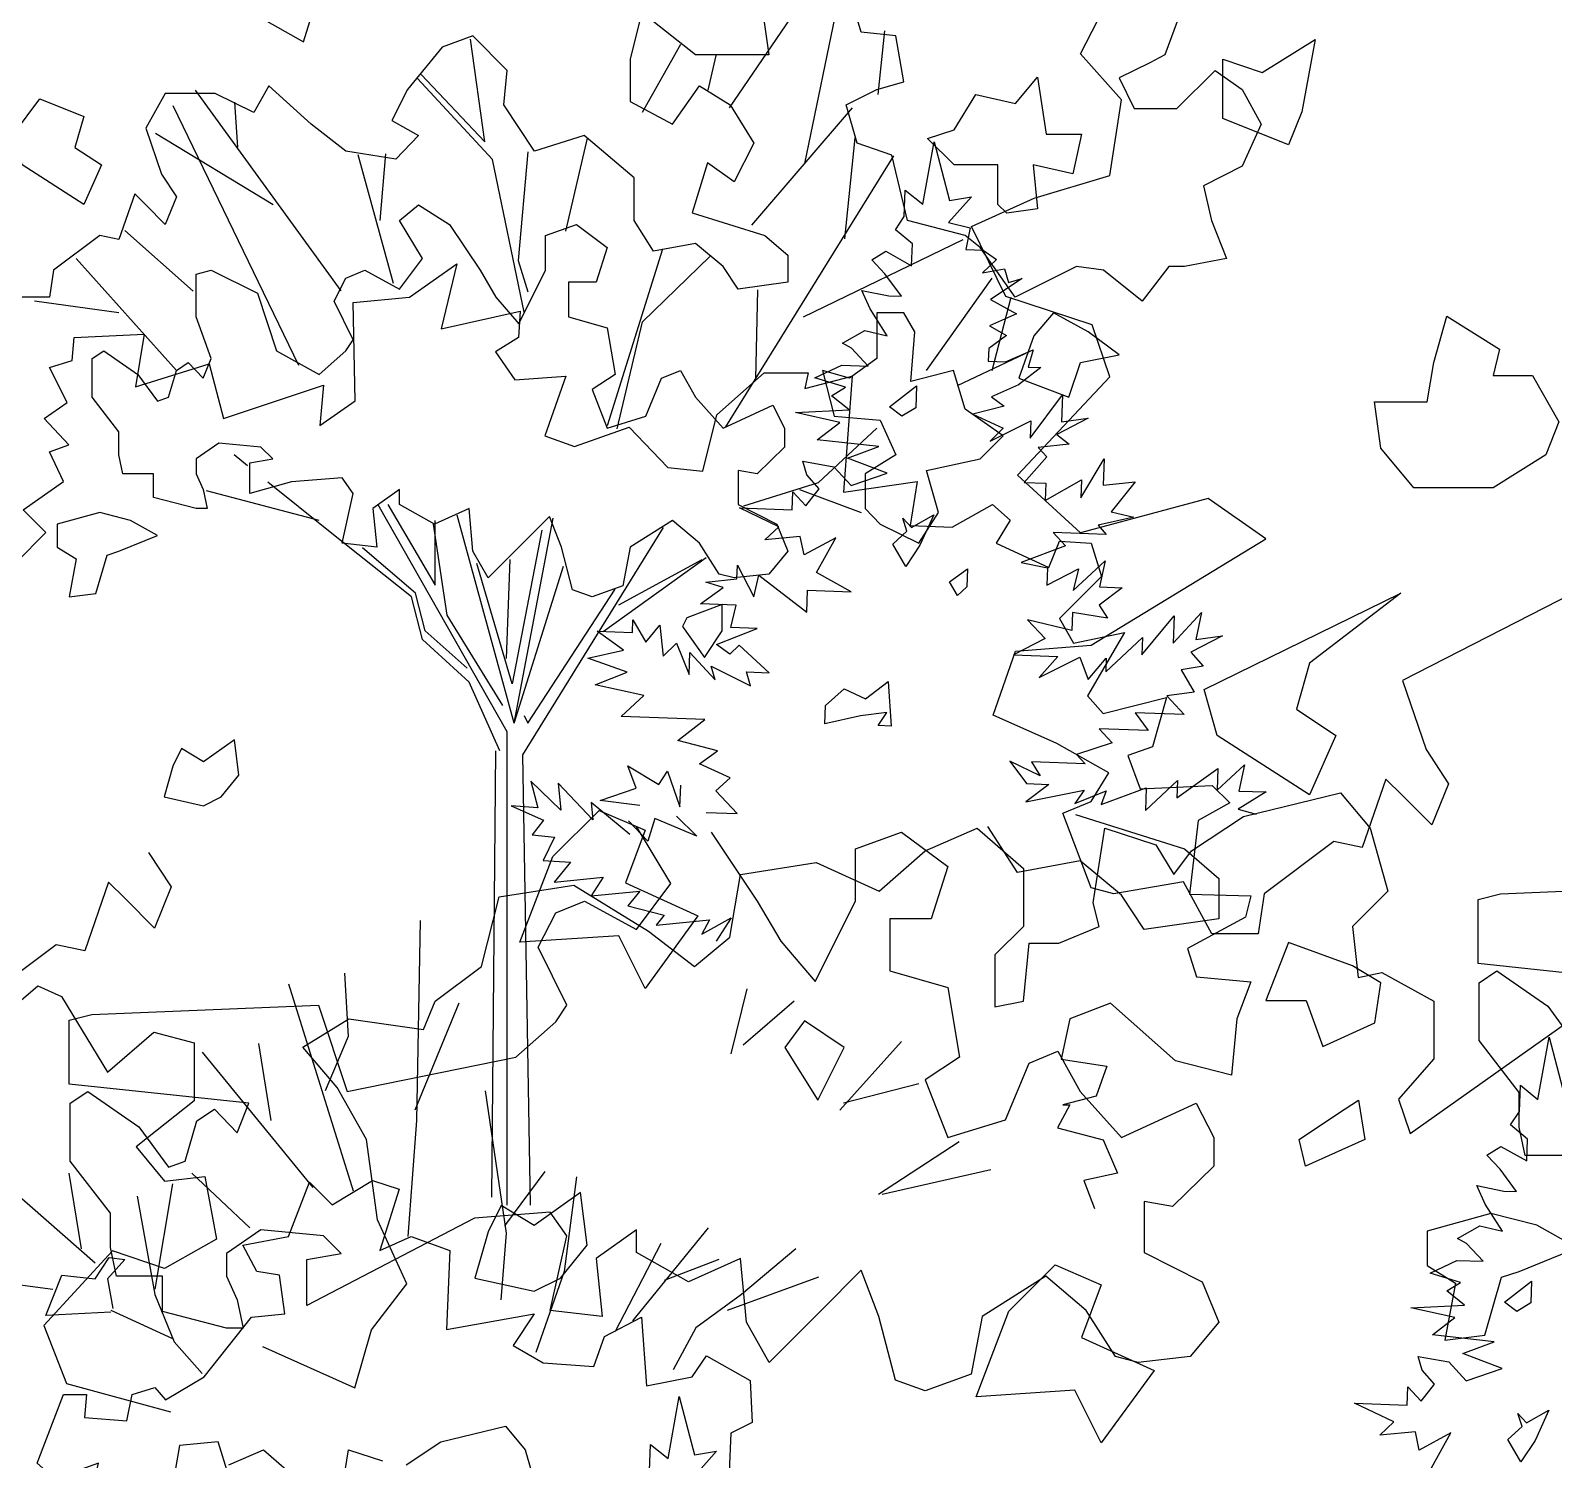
# Model space of a CAD drawing. Header units: inches. Extents: x 11.9 to 85.3, y 21.1 to 37.4.
# Drawn here: x 67.0673 to 67.4779, y 22.8109 to 23.1963 of the extents above; entities that cross this region are included whole.
import ezdxf

# ---------------------------------------------------------------- set-up
doc = ezdxf.new("R2010")
doc.units = ezdxf.units.IN
doc.header["$MEASUREMENT"] = 0
doc.layers.add('CAY', color=94, linetype='Continuous')
doc.layers.add('CAY-3', color=61, linetype='Continuous')

# ---------------------------------------------------------------- blocks, each defined once
blk = doc.blocks.new('A$C76451831')
at = {"layer": 'CAY'}
for p, q in [((2471.78, 2031.89), (2478.52, 2069.28)), ((2478.52, 2069.28), (2487.71, 2034.06)), ((2460.65, 2024.58), (2461.2, 2040.42)), ((2461.2, 2040.42), (2471.78, 2031.89)), ((2500.93, 2036.32), (2487.25, 2020.93)), ((2487.71, 2034.06), (2500.93, 2036.32)), ((2455.38, 2016.6), (2460.65, 2024.58)), ((2465.51, 2008.09), (2455.38, 2016.6)), ((2487.25, 2020.93), (2500.28, 2017.75)), ((2500.28, 2017.75), (2497.56, 2004.7)), ((2441.16, 1998.51), (2449.49, 2003.66)), ((2449.49, 2003.66), (2465.05, 1994.95)), ((2465.05, 1994.95), (2465.51, 2008.09)), ((2497.56, 2004.7), (2507.97, 2004.34)), ((2507.97, 2004.34), (2515.93, 1998.62)), ((2449.02, 1990.07), (2441.16, 1998.51)), ((2515.93, 1998.62), (2507.5, 1990.75)), ((2458.97, 1976.58), (2449.02, 1990.07)), ((2507.5, 1990.75), (2520.72, 1993.01)), ((2531.39, 1987.2), (2512.38, 1974.72)), ((2520.72, 1993.01), (2523.15, 1984.77)), ((2523.15, 1984.77), (2531.39, 1987.2)), ((2435.08, 1980.13), (2451.28, 1976.85)), ((2440.13, 1969.08), (2435.08, 1980.13)), ((2451.28, 1976.85), (2458.97, 1976.58)), ((2450.44, 1952.85), (2440.13, 1969.08)), ((2512.38, 1974.72), (2527.93, 1966.01)), ((2527.93, 1966.01), (2511.82, 1958.87)), ((2511.82, 1958.87), (2522.04, 1953.07)), ((2423.54, 1948.35), (2436.95, 1956.04)), ((2428.88, 1945.44), (2423.54, 1948.35)), ((2436.95, 1956.04), (2450.44, 1952.85)), ((2522.04, 1953.07), (2511.35, 1945.28)), ((2438.93, 1934.67), (2428.88, 1945.44)), ((2511.35, 1945.28), (2511.08, 1937.59)), ((2521.49, 1937.22), (2538.05, 1944.35)), ((2538.05, 1944.35), (2534.97, 1934.03)), ((2406.96, 1927.62), (2423.09, 1935.22)), ((2423.09, 1935.22), (2438.93, 1934.67)), ((2511.08, 1937.59), (2521.49, 1937.22)), ((2542.67, 1933.76), (2529.16, 1923.36)), ((2534.97, 1934.03), (2542.67, 1933.76)), ((2425.34, 1921.99), (2406.96, 1927.62)), ((2417.01, 1916.85), (2425.34, 1921.99)), ((2529.16, 1923.36), (2513.05, 1916.21)), ((2427.58, 1908.32), (2417.01, 1916.85)), ((2513.05, 1916.21), (2520.56, 1910.51)), ((2536.2, 1891.38), (2555.69, 1917.44)), ((2555.69, 1917.44), (2555.12, 1901.14)), ((2395.35, 1906.72), (2427.58, 1908.32)), ((2421.88, 1900.81), (2395.35, 1906.72)), ((2520.56, 1910.51), (2501.81, 1905.72)), ((2501.81, 1905.72), (2520.1, 1897.38)), ((2571.06, 1903.31), (2552.14, 1893.54)), ((2555.12, 1901.14), (2571.06, 1903.31)), ((2408.38, 1890.4), (2421.88, 1900.81)), ((2512.12, 1889.5), (2536.57, 1901.79)), ((2520.1, 1897.38), (2512.12, 1889.5)), ((2536.57, 1901.79), (2536.2, 1891.38)), ((2552.14, 1893.54), (2559.64, 1887.84)), ((2445.4, 1886.39), (2408.38, 1890.4)), ((2426.57, 1879.34), (2445.4, 1886.39)), ((2559.64, 1887.84), (2540.99, 1885.77)), ((2540.99, 1885.77), (2546.23, 1880.15)), ((2402.2, 1869.31), (2399.77, 1877.55)), ((2399.77, 1877.55), (2418.24, 1874.19)), ((2450.28, 1870.35), (2426.57, 1879.34)), ((2546.23, 1880.15), (2532.55, 1864.76)), ((2566.67, 1855.41), (2580.63, 1878.94)), ((2580.63, 1878.94), (2580.08, 1863.1)), ((2409.61, 1860.89), (2402.2, 1869.31)), ((2418.24, 1874.19), (2428.72, 1862.94)), ((2428.72, 1862.94), (2450.28, 1870.35)), ((2545.31, 1853.88), (2567.05, 1866.27)), ((2567.05, 1866.27), (2566.67, 1855.41)), ((2393.31, 1848.31), (2393.69, 1859.18)), ((2393.69, 1859.18), (2401.56, 1850.74)), ((2401.56, 1850.74), (2409.61, 1860.89)), ((2532.55, 1864.76), (2545.68, 1864.3)), ((2545.68, 1864.3), (2545.31, 1853.88)), ((2580.08, 1863.1), (2599.18, 1865.15)), ((2599.18, 1865.15), (2584.95, 1847.06)), ((2361.63, 1849.42), (2393.31, 1848.31)), ((2385.26, 1838.17), (2361.63, 1849.42)), ((2598.44, 1843.87), (2576.97, 1839.18)), ((2576.97, 1839.18), (2581.76, 1833.57)), ((2584.95, 1847.06), (2598.44, 1843.87)), ((2376.83, 1830.3), (2385.26, 1838.17)), ((2398.19, 1832.28), (2376.83, 1830.3)), ((2400.53, 1821.31), (2398.19, 1832.28)), ((2419.46, 1831.53), (2400.53, 1821.31)), ((2407.86, 1810.63), (2419.46, 1831.53)), ((2581.76, 1833.57), (2550.08, 1834.68)), ((2550.08, 1834.68), (2557.51, 1826.71)), ((2557.51, 1826.71), (2530.88, 1816.76)), ((2360.15, 1806.86), (2360.43, 1815.01)), ((2360.43, 1815.01), (2370.19, 1796.08)), ((2530.88, 1816.76), (2546.62, 1813.49)), ((2546.62, 1813.49), (2546.26, 1803.08)), ((2546.26, 1803.08), (2565.18, 1812.84)), ((2562.01, 1799.81), (2581.21, 1817.72)), ((2565.18, 1812.84), (2562.01, 1799.81)), ((2581.21, 1817.72), (2577.94, 1801.97)), ((2341.5, 1804.79), (2360.15, 1806.86)), ((2351.81, 1801.71), (2341.5, 1804.79)), ((2370.19, 1796.08), (2373.37, 1809.12)), ((2373.37, 1809.12), (2402.04, 1786.81)), ((2428.75, 1799.02), (2407.86, 1810.63)), ((2577.94, 1801.97), (2591.52, 1801.5)), ((2338.32, 1791.75), (2351.81, 1801.71)), ((2402.04, 1786.81), (2402.5, 1799.94)), ((2402.5, 1799.94), (2428.75, 1799.02)), ((2591.52, 1801.5), (2577.56, 1791.1)), ((2359.59, 1791.01), (2338.32, 1791.75)), ((2356.4, 1777.52), (2359.59, 1791.01)), ((2561.55, 1786.68), (2561.17, 1775.81)), ((2582.72, 1783.22), (2561.55, 1786.68)), ((2577.56, 1791.1), (2582.72, 1783.22)), ((2603.25, 1761.19), (2622.65, 1784.54)), ((2622.08, 1768.24), (2639.04, 1786.69)), ((2622.65, 1784.54), (2622.08, 1768.24)), ((2639.04, 1786.69), (2635.75, 1770.49)), ((2292.03, 1763.9), (2276.12, 1775.34)), ((2276.12, 1775.34), (2297.39, 1774.6)), ((2297.39, 1774.6), (2297.66, 1782.29)), ((2297.66, 1782.29), (2305.35, 1768.88)), ((2305.35, 1768.88), (2313.86, 1779.01)), ((2313.86, 1779.01), (2315.93, 1760.35)), ((2347.89, 1767.39), (2372.24, 1776.97)), ((2372.24, 1776.97), (2356.4, 1777.52)), ((2561.17, 1775.81), (2534.65, 1782.18)), ((2534.65, 1782.18), (2545.14, 1770.93)), ((2315.93, 1760.35), (2323.91, 1768.23)), ((2323.91, 1768.23), (2331.4, 1749.38)), ((2355.85, 1761.67), (2347.89, 1767.39)), ((2361.47, 1766.92), (2355.85, 1761.67)), ((2379.47, 1750.42), (2361.47, 1766.92)), ((2545.14, 1770.93), (2526.22, 1761.16)), ((2581.6, 1751.07), (2603.62, 1771.61)), ((2603.62, 1771.61), (2603.25, 1761.19)), ((2651.69, 1772.65), (2632.77, 1762.88)), ((2635.75, 1770.49), (2651.69, 1772.65)), ((2270.57, 1759.21), (2292.03, 1763.9)), ((2294.29, 1750.68), (2270.57, 1759.21)), ((2331.4, 1749.38), (2331.86, 1762.51)), ((2331.86, 1762.51), (2347.15, 1746.11)), ((2526.22, 1761.16), (2552.92, 1760.23)), ((2552.92, 1760.23), (2541.6, 1747.48)), ((2541.6, 1747.48), (2566.05, 1759.77)), ((2566.05, 1759.77), (2571.02, 1746.45)), ((2571.02, 1746.45), (2581.89, 1759.22)), ((2581.89, 1759.22), (2581.6, 1751.07)), ((2632.77, 1762.88), (2640.18, 1754.46)), ((2275, 1743.19), (2294.29, 1750.68)), ((2347.15, 1746.11), (2344.72, 1754.36)), ((2344.72, 1754.36), (2368.33, 1742.65)), ((2365.9, 1750.9), (2379.47, 1750.42)), ((2368.33, 1742.65), (2365.9, 1750.9)), ((2640.18, 1754.46), (2626.96, 1752.21)), ((2626.96, 1752.21), (2634.64, 1738.79)), ((2304.23, 1736.73), (2275, 1743.19)), ((2634.64, 1738.79), (2618.26, 1736.64)), ((2290.64, 1724.06), (2304.23, 1736.73)), ((2618.26, 1736.64), (2628.74, 1725.4)), ((2340.88, 1722.3), (2290.64, 1724.06)), ((2324.58, 1709.73), (2340.88, 1722.3)), ((2628.74, 1725.4), (2599.32, 1726.42)), ((2599.32, 1726.42), (2607.1, 1715.73)), ((2577.68, 1716.75), (2585.55, 1708.32)), ((2607.1, 1715.73), (2577.68, 1716.75)), ((2348.38, 1703.45), (2324.58, 1709.73)), ((2337.68, 1695.67), (2348.38, 1703.45)), ((2585.55, 1708.32), (2564.01, 1701.36)), ((2564.01, 1701.36), (2569.25, 1695.74)), ((2294.59, 1694.45), (2313.24, 1683.37)), ((2299.57, 1681.13), (2294.59, 1694.45)), ((2355.97, 1687.32), (2337.68, 1695.67)), ((2523.99, 1697.32), (2533.94, 1683.83)), ((2542.26, 1688.52), (2523.99, 1697.32)), ((2569.25, 1695.74), (2537.11, 1696.86)), ((2537.11, 1696.86), (2542.26, 1688.52)), ((2624.27, 1675.23), (2648.9, 1692.96)), ((2648.45, 1679.83), (2664.84, 1695.12)), ((2648.9, 1692.96), (2648.45, 1679.83)), ((2664.84, 1695.12), (2661.57, 1679.37)), ((2236.31, 1685.23), (2240.6, 1669.26)), ((2254.38, 1667.88), (2236.31, 1685.23)), ((2252.8, 1684.11), (2254.38, 1667.88)), ((2273.61, 1662.02), (2252.8, 1684.11)), ((2313.24, 1683.37), (2318.5, 1691.35)), ((2318.5, 1691.35), (2325.91, 1669.79)), ((2325.91, 1669.79), (2326.36, 1682.92)), ((2347.54, 1679.46), (2355.97, 1687.32)), ((2547.52, 1683.35), (2533.56, 1672.96)), ((2533.94, 1683.83), (2547.52, 1683.35)), ((2605.43, 1667.73), (2624.63, 1685.65)), ((2624.63, 1685.65), (2624.27, 1675.23)), ((2278.01, 1673.72), (2299.57, 1681.13)), ((2301.92, 1670.62), (2278.01, 1673.72)), ((2360.21, 1665.87), (2347.54, 1679.46)), ((2533.56, 1672.96), (2568.69, 1679.89)), ((2568.69, 1679.89), (2562.98, 1671.93)), ((2562.98, 1671.93), (2581.82, 1679.44)), ((2578.82, 1671.38), (2605.9, 1681.31)), ((2581.82, 1679.44), (2578.82, 1671.38)), ((2605.9, 1681.31), (2605.43, 1667.73)), ((2677.86, 1678.8), (2661.19, 1668.5)), ((2661.57, 1679.37), (2677.86, 1678.8)), ((2664.25, 1664.12), (2722.62, 1678.28)), ((2722.62, 1678.28), (2740.31, 1657.04)), ((2224.56, 1670.43), (2244.05, 1661.86)), ((2240.6, 1669.26), (2224.56, 1670.43)), ((2272.6, 1672.39), (2273.61, 1662.02)), ((2295.85, 1653.27), (2272.6, 1672.39)), ((2341.65, 1666.52), (2360.21, 1665.87)), ((2661.19, 1668.5), (2671.96, 1665.41)), ((2244.05, 1661.86), (2237.18, 1653)), ((2306.71, 1649.32), (2295.06, 1661.39)), ((2310.84, 1662.93), (2306.71, 1649.32)), ((2336, 1652.18), (2310.84, 1662.93)), ((2323.91, 1664.2), (2336, 1652.18)), ((2473.21, 1643.47), (2504.46, 1657.04)), ((2504.46, 1657.04), (2532.18, 1632.86)), ((2574.04, 1612.21), (2581.11, 1657.04)), ((2581.11, 1657.04), (2611.77, 1647.01)), ((2633, 1643.47), (2664.25, 1664.12)), ((2740.31, 1657.04), (2750.93, 1619.29)), ((2237.18, 1653), (2250.52, 1651.57)), ((2250.52, 1651.57), (2243.68, 1637.7)), ((2611.77, 1647.01), (2622.39, 1629.32)), ((2243.68, 1637.7), (2260.17, 1636.58)), ((2445.5, 1619.29), (2473.21, 1643.47)), ((2622.39, 1629.32), (2633, 1643.47)), ((2260.17, 1636.58), (2250.41, 1624.7)), ((2355.88, 1591.57), (2362.36, 1629.32)), ((2362.36, 1629.32), (2407.77, 1636.4)), ((2407.77, 1636.4), (2445.5, 1619.29)), ((2532.18, 1632.86), (2532.18, 1598.05)), ((2217.32, 1615.75), (2262.13, 1622.83)), ((2250.41, 1624.7), (2279.71, 1627.56)), ((2262.13, 1622.83), (2306.94, 1595.11)), ((2279.71, 1627.56), (2272.61, 1616.4)), ((2272.61, 1616.4), (2301.91, 1619.26)), ((2301.91, 1619.26), (2294.59, 1610.35)), ((2750.93, 1619.29), (2729.7, 1598.05)), ((2206.7, 1573.87), (2217.32, 1615.75)), ((2294.59, 1610.35), (2316.52, 1604.76)), ((2577.58, 1598.05), (2574.04, 1612.21)), ((2316.52, 1604.76), (2311.64, 1598.82)), ((2311.64, 1598.82), (2343.64, 1601.95)), ((2339.03, 1593.3), (2356.71, 1603.22)), ((2343.64, 1601.95), (2339.03, 1593.3)), ((2356.71, 1603.22), (2347.62, 1589.13)), ((2306.94, 1595.11), (2334.65, 1573.87)), ((2334.65, 1573.87), (2355.88, 1591.57)), ((2532.18, 1598.05), (2515.08, 1580.95)), ((2553.4, 1588.03), (2577.58, 1598.05)), ((2729.7, 1598.05), (2733.24, 1567.38)), ((2532.18, 1553.22), (2535.71, 1588.03)), ((2535.71, 1588.03), (2553.4, 1588.03)), ((2178.99, 1553.22), (2206.7, 1573.87)), ((2515.08, 1580.95), (2515.08, 1549.69)), ((2733.24, 1567.38), (2747.39, 1570.33)), ((2747.39, 1570.33), (2778.64, 1553.22)), ((1916.21, 1541.69), (1940.38, 1562.33)), ((1940.38, 1562.33), (1954.53, 1555.85)), ((1954.53, 1555.85), (1982.25, 1510.43)), ((2171.92, 1536.12), (2178.99, 1553.22)), ((2515.08, 1549.69), (2532.18, 1553.22)), ((2778.64, 1553.22), (2778.64, 1518.42)), ((2099.39, 1525.5), (2127.11, 1542.61)), ((2127.11, 1542.61), (2171.92, 1536.12)), ((2764.49, 1473.59), (2857.65, 1539.66)), ((1982.25, 1510.43), (2009.96, 1534.61)), ((2009.96, 1534.61), (2034.13, 1528.12)), ((2034.13, 1528.12), (2034.13, 1493.32)), ((2120.03, 1501.32), (2099.39, 1525.5)), ((2778.64, 1518.42), (2757.41, 1494.24)), ((2137.72, 1470.05), (2120.03, 1501.32)), ((2034.13, 1493.32), (1999.34, 1465.6)), ((2757.41, 1494.24), (2764.49, 1473.59)), ((1999.34, 1465.6), (2016.44, 1444.95)), ((2144.2, 1421.69), (2137.72, 1470.05)), ((2016.44, 1444.95), (2040.62, 1447.9)), ((2040.62, 1447.9), (2047.69, 1410.15)), ((2161.89, 1383.34), (2144.2, 1421.69)), ((2047.69, 1410.15), (2016.44, 1392.45)), ((1985.19, 1403.07), (1943.92, 1358.24)), ((2016.44, 1392.45), (1985.19, 1403.07)), ((2140.67, 1355.62), (2161.89, 1383.34)), ((1943.92, 1358.24), (1957.48, 1323.44)), ((2130.64, 1320.82), (2140.67, 1355.62)), ((2075.22, 1345.59), (2130.64, 1320.82)), ((1957.48, 1323.44), (2019.98, 1306.33)), ((5942.98, 1269.38), (5949.73, 1306.77)), ((5949.73, 1306.77), (5958.92, 1271.55)), ((5931.85, 1262.06), (5932.41, 1277.91)), ((5932.41, 1277.91), (5942.98, 1269.38)), ((5926.59, 1254.09), (5931.85, 1262.06)), ((5936.72, 1245.57), (5926.59, 1254.09)), ((5936.26, 1232.44), (5936.72, 1245.57)), ((5912.36, 1236), (5920.7, 1241.15)), ((5920.23, 1227.56), (5912.36, 1236)), ((5920.7, 1241.15), (5936.26, 1232.44)), ((5930.18, 1214.07), (5920.23, 1227.56)), ((5192.62, 1187.04), (5205.28, 1219.73)), ((5205.28, 1219.73), (5218.99, 1206.02)), ((5218.99, 1206.02), (5243.25, 1220.79)), ((5243.25, 1220.79), (5259.07, 1215.51)), ((5906.28, 1217.62), (5922.48, 1214.34)), ((5911.34, 1206.57), (5906.28, 1217.62)), ((5259.07, 1215.51), (5247.46, 1178.6)), ((5922.48, 1214.34), (5930.18, 1214.07)), ((5921.65, 1190.34), (5911.34, 1206.57)), ((5894.75, 1185.84), (5908.16, 1193.53)), ((5908.16, 1193.53), (5921.65, 1190.34)), ((5165.2, 1181.76), (5192.62, 1187.04)), ((5173.64, 1165.94), (5165.2, 1181.76)), ((5247.46, 1178.6), (5266.45, 1187.04)), ((5266.45, 1187.04), (5289.65, 1178.6)), ((5900.09, 1182.93), (5894.75, 1185.84)), ((5910.13, 1172.16), (5900.09, 1182.93)), ((5289.65, 1178.6), (5287.54, 1131.14)), ((5878.17, 1165.11), (5894.29, 1172.71)), ((5894.29, 1172.71), (5910.13, 1172.16)), ((5187.35, 1163.83), (5173.64, 1165.94)), ((5190.51, 1140.63), (5187.35, 1163.83)), ((5896.55, 1159.48), (5878.17, 1165.11)), ((5888.21, 1154.33), (5896.55, 1159.48)), ((5898.79, 1145.8), (5888.21, 1154.33)), ((5866.56, 1144.21), (5898.79, 1145.8)), ((5893.09, 1138.3), (5866.56, 1144.21)), ((5142, 1102.66), (5170.47, 1138.52)), ((5170.47, 1138.52), (5190.51, 1140.63)), ((5287.54, 1131.14), (5340.28, 1140.63)), ((5340.28, 1140.63), (5327.62, 1121.65)), ((5382.46, 1126.92), (5404.61, 1138.52)), ((5404.61, 1138.52), (5407.78, 1097.39)), ((5879.59, 1127.89), (5893.09, 1138.3)), ((5376.14, 1108.99), (5382.46, 1126.92)), ((5916.61, 1123.88), (5879.59, 1127.89)), ((5327.62, 1121.65), (5345.55, 1111.1)), ((5897.78, 1116.83), (5916.61, 1123.88)), ((5921.48, 1107.84), (5897.78, 1116.83)), ((5345.55, 1111.1), (5376.14, 1108.99)), ((5435.2, 1102.66), (5443.64, 1115.32)), ((5443.64, 1115.32), (5470, 1100.55)), ((5870.98, 1115.04), (5889.44, 1111.68)), ((5873.41, 1106.8), (5870.98, 1115.04)), ((5880.82, 1098.38), (5873.41, 1106.8)), ((5889.44, 1111.68), (5899.93, 1100.43)), ((5899.93, 1100.43), (5921.48, 1107.84)), ((5118.79, 1088.95), (5142, 1102.66)), ((5407.78, 1097.39), (5435.2, 1102.66)), ((5470, 1100.55), (5471.06, 1075.24)), ((5872.76, 1088.23), (5880.82, 1098.38)), ((5057.62, 1092.12), (5071.33, 1092.12)), ((5071.33, 1092.12), (5070.28, 1078.4)), ((5095.59, 1076.3), (5098.75, 1092.12)), ((5098.75, 1092.12), (5112.46, 1096.33)), ((5112.46, 1096.33), (5118.79, 1088.95)), ((5420.6, 1053.63), (5427.34, 1091.02)), ((5427.34, 1091.02), (5436.53, 1055.8)), ((5864.52, 1085.8), (5864.9, 1096.67)), ((5864.9, 1096.67), (5872.76, 1088.23)), ((5856.47, 1075.66), (5832.84, 1086.91)), ((5832.84, 1086.91), (5864.52, 1085.8)), ((5070.28, 1078.4), (5095.59, 1076.3)), ((5471.06, 1075.24), (5458.4, 1068.91)), ((5848.03, 1067.79), (5856.47, 1075.66)), ((5409.47, 1046.31), (5410.02, 1062.16)), ((5410.02, 1062.16), (5420.6, 1053.63)), ((5458.4, 1068.91), (5457.35, 1045.71)), ((5869.4, 1069.76), (5848.03, 1067.79)), ((5871.74, 1058.8), (5869.4, 1069.76)), ((5890.67, 1069.02), (5871.74, 1058.8)), ((5879.07, 1048.12), (5890.67, 1069.02)), ((5449.75, 1058.05), (5436.08, 1042.67)), ((5436.53, 1055.8), (5449.75, 1058.05)), ((2280.97, 794.46), (2332.46, 870.35)), ((2326.17, 761.03), (2347.79, 865.63)), ((2491.61, 826.98), (2512.84, 868.27)), ((2133.95, 774.01), (2125.31, 835.75)), ((2228.57, 791.89), (2251.65, 832.78)), ((2370.15, 802.52), (2374.13, 840.86)), ((2268.04, 805.06), (2272.95, 825.91)), ((2516.37, 799.25), (2491.61, 826.98)), ((2095.82, 814.51), (2133.95, 774.01)), ((2047.68, 684.5), (1960.21, 805.07)), ((2138.67, 763.39), (2093.47, 812.15)), ((1985.76, 770.86), (1983.84, 797.94)), ((2509.3, 753.83), (2516.37, 799.25)), ((2022.33, 639.81), (1946.85, 795.64)), ((2294.33, 724.07), (2354.87, 794.46)), ((2006.99, 736.26), (1936.23, 779.12)), ((2182.7, 720.53), (2195.67, 776.37)), ((2350.15, 715.81), (2356.44, 776.45)), ((2079.11, 689.01), (2057.88, 766.34)), ((2071.06, 726.82), (2074.45, 766.86)), ((2157.54, 671.77), (2138.67, 763.39)), ((2159.9, 768.11), (2154, 702.83)), ((2278.74, 602.87), (2379.63, 765.75)), ((2463.9, 740.27), (2509.3, 753.83)), ((2426.16, 723.16), (2463.9, 740.27)), ((2446.8, 681.28), (2426.16, 723.16)), ((1958.78, 684.36), (1917.81, 720.82)), ((2325.38, 669.01), (2421.3, 715.42)), ((2207.63, 603.7), (2240.87, 709.91)), ((2228.69, 665.87), (2269.17, 705.19)), ((1948.81, 636.77), (1888.67, 704.01)), ((2154, 702.83), (2159.9, 683.96)), ((2399.28, 636.77), (2438.59, 692.21)), ((1914.22, 671.37), (1863.51, 678.45)), ((2296.69, 631.65), (2297.87, 685.14)), ((2438.59, 636.77), (2449.99, 680.81)), ((2498.69, 664.17), (2446.8, 681.28)), ((2213.36, 601.77), (2228.69, 665.87)), ((2509.3, 632.91), (2498.69, 664.17)), ((2417.76, 627.72), (2461.78, 648.56)), ((2334.43, 569.52), (2369.41, 602.16)), ((1991.49, 579.54), (1983.4, 586.04)), ((2041.19, 539.64), (2003.71, 569.74)), ((2289.61, 555.37), (2334.43, 569.52)), ((2034.5, 546.71), (1966.89, 564.41)), ((2323.03, 565.2), (2359.98, 551.43)), ((2147.32, 419.7), (2069.92, 556.01)), ((2075.78, 556.15), (2104.08, 507.78)), ((2151.64, 424.81), (2117.3, 549.89)), ((2089.93, 500.71), (2041.19, 539.64)), ((2102.9, 544.36), (2111.16, 489.69)), ((2104.08, 507.78), (2104.08, 546.71)), ((2168.15, 540.82), (2150.46, 448.4)), ((2151.64, 424.81), (2174.99, 548.11)), ((2156.75, 405.93), (2241.29, 542.41)), ((2092.29, 503.06), (2060.45, 530.2)), ((2146.93, 463.74), (2149.28, 523.12)), ((2205.1, 479.86), (2266.82, 524.3)), ((2214.54, 495.99), (2264.46, 523.12)), ((2150.46, 448.4), (2129.24, 520.76)), ((2151.64, 424.81), (2181.18, 519.19)), ((2098.18, 480.26), (2092.29, 503.06)), ((2159.9, 424.81), (2212.18, 505.42)), ((2096.61, 475.14), (2089.93, 500.71)), ((2111.16, 489.69), (2144.57, 435.43)), ((2123.34, 457.84), (2098.18, 480.26)), ((2124.52, 449.58), (2096.61, 475.14)), ((2142.99, 408.29), (2124.52, 449.58)), ((2157.54, 429.53), (2159.9, 424.81)), ((2147.32, 135.38), (2147.32, 419.7)), ((2138.28, 140.1), (2140.64, 408.29)), ((2161.47, 135.38), (2156.75, 405.93))]:
    blk.add_line(p, q, dxfattribs=at)
for points in [[(2451.67, 1910.2), (2467.97, 1922.77), (2467.51, 1909.64), (2459.17, 1904.49)], [(2453.77, 1827.61), (2462.2, 1835.48), (2459.75, 1843.27), (2464.99, 1837.65), (2478.4, 1845.34), (2470.06, 1827.05), (2461.46, 1814.2)], [(2452.67, 1718.4), (2444.98, 1718.67), (2450.24, 1726.64), (2434.31, 1724.48), (2412.84, 1719.79), (2413.22, 1730.66), (2424.45, 1740.69), (2437.38, 1734.8), (2450.89, 1745.21)], [(5431.93, 1558.73), (5429.29, 1553.45), (5442.49, 1534.97), (5453.04, 1550.81), (5453.04, 1566.65)], [(2424.51, 1525.4), (2400.76, 1541.24), (2388.88, 1525.4), (2408.68, 1493.71)], [(2721.43, 1485.79), (2733.31, 1493.71), (2737.27, 1469.95), (2701.64, 1454.11), (2697.68, 1469.95)], [(5162.85, 1464.3), (5160.21, 1485.42), (5141.73, 1472.22), (5128.54, 1480.14), (5123.26, 1469.58), (5117.98, 1451.09), (5141.73, 1445.81), (5152.29, 1451.09)], [(2270.12, 1406.58), (2266.16, 1438.27), (2238.45, 1418.46), (2218.65, 1430.34), (2210.73, 1414.5), (2202.82, 1386.78), (2238.45, 1378.86), (2254.28, 1386.78)], [(5351.45, 1415.29), (5379.17, 1443.01), (5406.88, 1431.13), (5395, 1399.44), (5438.55, 1379.64), (5406.88, 1336.08), (5391.04, 1367.76), (5331.66, 1363.8)], [(2523.49, 1366.98), (2551.2, 1394.7), (2578.91, 1382.82), (2567.03, 1351.13), (2610.58, 1331.33), (2578.91, 1287.77), (2563.08, 1319.45), (2503.69, 1315.49)], [(5922.87, 1147.68), (5939.17, 1160.26), (5938.72, 1147.13), (5930.38, 1141.98)], [(5924.98, 1065.1), (5933.41, 1072.97), (5930.96, 1080.76), (5936.2, 1075.14), (5949.61, 1082.83), (5941.27, 1064.53), (5932.66, 1051.69)], [(2062.07, 857.92), (2075.26, 879.05), (2022.48, 916.01), (1985.53, 894.89), (1990.81, 886.97), (1982.89, 857.92), (2025.12, 834.16), (2035.67, 868.49)], [(2577.09, 788.11), (2577.09, 823.75), (2600.85, 815.83), (2632.52, 835.64), (2624.6, 792.07), (2616.68, 772.27)], [(2415.73, 781.35), (2428.92, 802.48), (2452.68, 797.2), (2465.87, 813.04), (2471.15, 778.71), (2492.27, 778.71), (2486.99, 754.95), (2463.23, 760.23), (2465.87, 733.83), (2447.4, 731.19), (2442.12, 736.47), (2442.12, 760.23), (2415.73, 760.23), (2399.89, 776.07)], [(1856.21, 760.23), (1850.93, 778.71), (1866.76, 799.84), (1893.15, 789.28), (1887.88, 770.79), (1903.71, 760.23), (1893.15, 736.47)], [(1999.52, 590.76), (1974.36, 593.12), (1960.61, 583.68), (1960.61, 574.63), (1964.93, 565.2), (1967.29, 553.79), (1960.61, 553.79), (1935.05, 560.48), (1935.05, 574.63), (1916.58, 574.63), (1914.22, 586.04), (1914.22, 599.8), (1898.11, 620.64), (1898.11, 643.85), (1905.18, 648.56), (1925.62, 634.41), (1937.41, 618.28), (1944.1, 620.64), (1948.81, 636.77), (1955.89, 641.49), (1964.93, 632.05), (1969.65, 643.85), (1960.61, 669.01), (1960.61, 694.57), (1969.65, 696.93), (1997.55, 683.17), (2008.95, 648.56), (2034.5, 634.41), (2050.62, 648.56), (2054.94, 655.25), (2043.55, 678.45), (2050.62, 692.21), (2062.02, 696.93), (2082.85, 685.53), (2096.61, 704.01), (2082.85, 726.82), (2094.25, 736.26), (2112.73, 724.46), (2131.2, 696.93), (2140.64, 680.81), (2154.39, 664.69), (2170.51, 696.93), (2170.51, 717.77), (2188.99, 724.46), (2207.46, 710.7), (2200.78, 689.85), (2184.27, 689.85), (2184.27, 669.01), (2207.46, 662.33), (2212.18, 634.41), (2198.42, 625.36), (2207.46, 602.16), (2230.65, 609.24), (2240.09, 632.05), (2251.49, 636.77), (2260.53, 620.64), (2277.04, 602.16), (2306.91, 615.93), (2313.98, 602.16), (2313.98, 590.76), (2297.48, 574.63), (2286.08, 576.6), (2286.08, 556.15), (2309.27, 544.36), (2315.95, 528.23), (2304.55, 514.47), (2283.72, 512.11), (2274.68, 514.47), (2262.88, 532.95), (2246.77, 546.71), (2221.22, 530.59), (2216.89, 507.39), (2198.42, 500.71), (2186.63, 505.03), (2179.94, 530.59), (2172.87, 549.07), (2156.75, 532.95), (2135.92, 512.11), (2126.88, 528.23), (2124.52, 553.79), (2103.69, 544.36), (2082.85, 556.15), (2082.85, 565.2), (2066.74, 553.79), (2069.1, 530.59), (2048.26, 532.95), (2054.94, 562.84), (2048.26, 572.28), (2017.99, 569.92), (1992.84, 562.84), (1992.84, 581.32), (2006.6, 583.68)], [(2392.21, 659.97), (2385.53, 671.37), (2369.41, 671.37), (2369.41, 643.85), (2352.9, 632.05), (2336.78, 636.77), (2343.86, 609.24), (2371.37, 606.88), (2380.81, 586.04), (2362.33, 574.63), (2362.33, 553.79), (2371.37, 544.36), (2394.57, 532.95), (2406.36, 551.43), (2399.28, 576.6), (2431.52, 583.68), (2445.27, 597.44), (2422.48, 613.57), (2415.4, 636.77), (2389.85, 630.08)], [(2475.54, 671.37), (2463.75, 657.61), (2454.71, 632.05), (2484.58, 620.64), (2491.66, 641.49), (2514.85, 646.2), (2496.37, 659.97)]]:
    blk.add_lwpolyline(points, close=True, dxfattribs=at)
for points in [[(2492.57, 1796.79), (2487.87, 1805.12), (2498.57, 1812.9), (2498.19, 1802.04), (2492.57, 1796.79)], [(5029.14, 1592.04), (5047.07, 1609.97), (5033.36, 1623.68), (5057.62, 1640.55), (5049.18, 1658.48), (5060.78, 1662.7), (5046.02, 1678.52), (5059.73, 1688.01), (5049.18, 1709.11), (5062.89, 1713.33), (5063.95, 1727.04), (5106.14, 1729.15), (5100.86, 1697.51), (5145.16, 1711.22), (5153.6, 1678.52), (5213.71, 1698.56), (5211.6, 1674.3), (5232.7, 1689.07), (5231.64, 1748.13), (5265.39, 1751.3), (5293.87, 1771.33), (5284.38, 1732.31), (5331.84, 1742.86), (5330.78, 1727.04), (5317.07, 1718.6), (5328.67, 1701.72), (5359.26, 1703.83), (5346.6, 1667.97), (5364.53, 1661.65), (5397.23, 1673.25), (5420.43, 1648.99), (5441.53, 1646.88), (5449.96, 1680.63), (5478.44, 1705.94), (5504.81, 1705.94), (5502.7, 1696.45), (5531.17, 1703.83), (5525.9, 1634.22), (5570.2, 1640.55), (5565.98, 1614.19), (5591.29, 1613.13), (5615.55, 1626.84), (5626.1, 1617.35), (5617.66, 1603.64), (5649.3, 1588.87), (5655.63, 1604.69), (5674.61, 1603.64), (5680.94, 1583.6), (5655.63, 1558.29), (5664.07, 1543.52), (5694.65, 1549.85), (5672.5, 1511.88), (5682, 1501.33), (5719.96, 1510.83), (5711.53, 1481.3), (5696.76, 1476.02), (5704.14, 1455.98), (5747.39, 1458.09), (5757.93, 1447.55), (5738.95, 1437), (5733.67, 1392.7), (5770.59, 1391.65), (5767.42, 1378.99), (5732.62, 1360.01), (5737.89, 1343.13), (5770.59, 1339.97), (5762.15, 1317.82), (5758.99, 1284.07), (5725.24, 1292.51), (5686.21, 1327.31), (5661.96, 1317.82), (5656.68, 1293.56), (5684.1, 1289.34), (5677.78, 1271.41), (5657.74, 1266.14), (5661.96, 1266.14), (5654.57, 1252.43), (5682, 1245.05), (5690.43, 1225.01), (5670.39, 1220.79), (5676.72, 1203.91)], [(5271.72, 1376.88), (5269.61, 1256.65), (5264.34, 1187.04)], [(5226.37, 1345.24), (5228.48, 1307.27), (5214.77, 1274.58)], [(5192.62, 1338.91), (5231.64, 1214.46)], [(5467.89, 1335.75), (5458.4, 1296.72)], [(5294.92, 1327.31), (5268.56, 1262.97)], [(5496.37, 1328.37), (5465.78, 1302)], [(5174.69, 1303.05), (5182.07, 1256.65)], [(5560.71, 1304.11), (5523.79, 1262.97)], [(2054.94, 1274.61), (2075.78, 1283.65), (2094.25, 1267.53)], [(2122.16, 1253.76), (2126.88, 1283.65), (2147.32, 1276.97)], [(2161.47, 1274.61), (2182.3, 1288.37), (2221.22, 1297.81), (2233.01, 1283.65), (2240.09, 1258.48)], [(2551.8, 851.87), (2542.37, 826.31), (2533.32, 821.59), (2514.85, 812.55), (2523.89, 794.06), (2549.44, 794.06), (2572.63, 816.87), (2588.75, 805.47), (2600.15, 784.63), (2588.75, 759.46), (2565.56, 747.66), (2570.27, 726.82), (2579.31, 704.01), (2554.16, 699.29), (2544.72, 699.29), (2528.61, 678.45), (2505.42, 696.93), (2489.3, 699.29), (2452.35, 680.81), (2431.52, 710.7), (2422.48, 717.77), (2387.88, 726.82), (2378.45, 766.14), (2357.62, 773.22), (2350.93, 796.42), (2369.41, 805.47), (2385.53, 810.19), (2380.81, 837.71), (2359.98, 840.07), (2350.93, 870.35)], [(2299.83, 858.56), (2304.55, 826.31), (2260.53, 826.31), (2228.29, 851.87), (2221.22, 823.95), (2221.22, 798.39), (2246.77, 784.63), (2262.88, 807.83), (2281.36, 796.42), (2295.51, 773.22), (2283.72, 750.02), (2267.6, 761.42), (2258.56, 731.54), (2302.19, 717.77), (2315.95, 705.98), (2315.95, 689.85), (2286.08, 685.53), (2277.04, 699.29), (2260.53, 713.06), (2235.37, 708.34), (2223.58, 726.82), (2223.58, 752.38), (2193.7, 777.94), (2163.83, 768.5), (2145.35, 796.42), (2147.32, 816.87), (2126.88, 837.71), (2108.4, 831.03), (2087.57, 805.47), (2078.14, 786.99), (2094.25, 777.94), (2080.49, 763.78), (2050.62, 768.5), (2029.79, 784.63), (2004.24, 807.83), (1995.2, 791.7), (1972, 803.11), (1942.13, 803.11), (1930.34, 782.27), (1939.77, 754.74), (1948.81, 740.98), (1942.13, 724.46), (1930.34, 736.26), (1923.73, 742.87), (1914.22, 715.42), (1902.82, 717.77), (1874.91, 696.93), (1872.55, 680.81), (1854.08, 680.81)], [(5140.94, 1297.78), (5207.39, 1216.57)], [(5310.75, 1274.58), (5323.4, 1189.15), (5320.24, 1149.07)], [(5571.25, 1278.8), (5525.9, 1267.19)], [(5595.51, 1243.99), (5547, 1212.35)], [(5346.6, 1226.06), (5322.35, 1193.37)], [(5614.5, 1227.12), (5549.1, 1212.35)], [(5017.54, 1222.9), (5076.6, 1171.22)], [(5060.78, 1225.01), (5068.17, 1179.65)], [(5123.01, 1218.68), (5112.46, 1155.4)], [(5134.61, 1225.01), (5169.42, 1192.31)], [(5365.59, 1222.9), (5358.21, 1165.94), (5341.33, 1117.43)], [(5101.92, 1211.3), (5112.46, 1152.23), (5124.07, 1123.76), (5140.94, 1104.77)], [(5444.69, 1192.31), (5399.34, 1136.41)], [(5416.21, 1182.82), (5388.79, 1130.08)], [(5086.1, 1141.69), (5047.07, 1139.58), (5056.57, 1163.83), (5076.6, 1161.72), (5085.04, 1174.38), (5094.53, 1173.33), (5083.99, 1161.72), (5087.15, 1143.8)], [(5451.02, 1173.33), (5418.32, 1160.67)], [(5497.42, 1179.65), (5464.73, 1152.23), (5437.31, 1132.19), (5423.6, 1106.88)], [(4995.39, 1162.78), (5051.29, 1155.4)], [(5456.29, 1142.74), (5511.14, 1162.78)], [(5086.1, 1142.74), (5123.01, 1125.87)], [(5144.1, 973.99), (5144.1, 975.05), (5124.07, 1009.85), (5146.21, 1019.34), (5156.76, 1043.6), (5150.43, 1063.64), (5127.23, 1061.53), (5123.01, 1037.27), (5106.14, 1040.44), (5087.15, 1027.78), (5074.5, 1033.05), (5078.71, 1050.98), (5052.35, 1041.49), (5041.8, 1050.98), (5057.62, 1092.12)]]:
    blk.add_lwpolyline(points, dxfattribs=at)
at = {"layer": 'CAY-3'}
for p, q in [((2453.87, 573.92), (2509.3, 632.91)), ((2491.61, 539.12), (2453.87, 573.92)), ((2568.26, 559.77), (2491.61, 539.12)), ((2603.05, 535.58), (2568.26, 559.77)), ((2498.11, 471.65), (2603.05, 535.58)), ((2797.03, 507.86), (2685.02, 450.41)), ((2439.15, 429.77), (2452.71, 468.11)), ((2452.71, 468.11), (2498.11, 471.65)), ((2685.02, 450.41), (2699.17, 409.12)), ((2477.47, 412.66), (2439.15, 429.77)), ((2508.72, 394.97), (2477.47, 412.66)), ((2699.17, 409.12), (2712.73, 388.48)), ((2498.11, 377.86), (2508.72, 394.97)), ((2675.11, 391.31), (2660.85, 350.14)), ((2685.02, 381.4), (2675.11, 391.31)), ((2712.73, 388.48), (2702.71, 363.7)), ((2481.01, 370.78), (2498.11, 377.86)), ((2702.71, 363.7), (2685.02, 381.4)), ((2498.11, 325.95), (2481.01, 370.78)), ((2488.59, 369.94), (2554.04, 349.29)), ((2245.67, 328.64), (2225.03, 362.86)), ((2269.84, 359.32), (2297.55, 318.03)), ((2356.51, 349.29), (2384.23, 359.32)), ((2384.23, 359.32), (2411.94, 338.67)), ((2453.8, 335.13), (2436.11, 362.86)), ((2356.51, 318.03), (2356.51, 349.29)), ((2554.04, 349.29), (2574.67, 331.59)), ((2643.75, 353.68), (2601.88, 322.41)), ((2660.85, 350.14), (2643.75, 353.68)), ((1932.09, 347.17), (1945.65, 326.52)), ((2411.94, 338.67), (2401.92, 307.41)), ((2491.54, 342.21), (2453.8, 335.13)), ((2516.3, 321.57), (2491.54, 342.21)), ((1908.03, 329.36), (1893.76, 288.18)), ((1917.93, 319.45), (1908.03, 329.36)), ((2553.54, 329.49), (2511.67, 322.41)), ((2570.63, 298.23), (2553.54, 329.49)), ((2574.67, 331.59), (2574.67, 307.41)), ((1945.65, 326.52), (1935.62, 301.75)), ((2225.03, 300.92), (2245.67, 328.64)), ((2511.67, 322.41), (2498.11, 325.95)), ((2529.86, 300.92), (2516.3, 321.57)), ((2601.88, 322.41), (2598.35, 298.23)), ((2730.42, 318.87), (2743.98, 322.41)), ((2743.98, 322.41), (2880.17, 327.95)), ((1935.62, 301.75), (1917.93, 319.45)), ((2176.68, 310.95), (2193.78, 318.03)), ((2193.78, 318.03), (2225.03, 300.92)), ((2297.55, 318.03), (2311.7, 293.84)), ((2332.34, 269.66), (2356.51, 318.03)), ((2730.42, 280.53), (2730.42, 318.87)), ((2166.07, 290.3), (2176.68, 310.95)), ((2377.15, 307.41), (2377.15, 276.15)), ((2401.92, 307.41), (2377.15, 307.41)), ((2574.67, 307.41), (2529.86, 300.92)), ((2311.7, 293.84), (2332.34, 269.66)), ((2598.35, 298.23), (2570.63, 298.23)), ((1876.66, 291.72), (1834.8, 260.46)), ((1893.76, 288.18), (1876.66, 291.72)), ((2183.17, 255.5), (2166.07, 290.3)), ((2377.15, 276.15), (2411.94, 266.12)), ((2838.31, 268.97), (2730.42, 280.53)), ((2731, 268.97), (2741.61, 276.04)), ((2741.61, 276.04), (2772.27, 254.81)), ((2411.94, 266.12), (2419.01, 224.24)), ((2731, 234.16), (2731, 268.97)), ((1884.45, 246.41), (1898.01, 249.95)), ((1898.01, 249.95), (2034.2, 255.49)), ((2034.2, 255.49), (2051.3, 203.58)), ((2176.68, 245.47), (2183.17, 255.5)), ((2772.27, 254.81), (2789.96, 230.62)), ((1884.45, 208.07), (1884.45, 246.41)), ((2152.51, 224.24), (2176.68, 245.47)), ((2755.17, 202.9), (2731, 234.16)), ((2051.3, 203.58), (2152.51, 224.24)), ((2419.01, 224.24), (2398.38, 210.67)), ((2446.73, 186.49), (2460.88, 220.7)), ((2460.88, 220.7), (2477.98, 227.78)), ((2477.98, 227.78), (2491.54, 203.59)), ((2398.38, 210.67), (2411.94, 175.87)), ((1992.33, 196.5), (1884.45, 208.07)), ((1885.02, 196.5), (1895.64, 203.58)), ((1895.64, 203.58), (1926.3, 182.34)), ((2491.54, 203.59), (2516.3, 175.87)), ((2755.17, 182.26), (2755.17, 202.9)), ((1885.02, 161.7), (1885.02, 196.5)), ((1961.08, 185.88), (1971.7, 192.96)), ((1971.7, 192.96), (1985.26, 178.81)), ((1985.26, 178.81), (1992.33, 196.5)), ((2516.3, 175.87), (2561.11, 196.52)), ((2561.11, 196.52), (2571.73, 175.87)), ((1954.01, 161.7), (1961.08, 185.88)), ((2411.94, 175.87), (2446.73, 186.49)), ((1926.3, 182.34), (1943.99, 158.16)), ((2571.73, 175.87), (2571.73, 158.76)), ((2758.71, 165.15), (2755.17, 182.26)), ((2786.42, 165.15), (2758.71, 165.15)), ((1909.2, 130.44), (1885.02, 161.7)), ((1943.99, 158.16), (1954.01, 161.7)), ((2571.73, 158.76), (2546.96, 134.58)), ((2529.86, 137.53), (2529.86, 106.86)), ((2546.96, 134.58), (2529.86, 137.53)), ((1909.2, 109.79), (1909.2, 130.44)), ((2173.14, 131.04), (2127.74, 127.5)), ((2183.17, 116.88), (2173.14, 131.04)), ((1999.41, 120.41), (1978.77, 106.25)), ((2037.15, 116.87), (1999.41, 120.41)), ((2127.74, 127.5), (2027.12, 74.99)), ((2225.03, 120.42), (2200.85, 103.32)), ((2225.03, 106.86), (2225.03, 120.42)), ((1912.74, 92.69), (1909.2, 109.79)), ((2047.76, 106.25), (2037.15, 116.87)), ((2173.14, 72.05), (2183.17, 116.88)), ((1978.77, 106.25), (1978.77, 92.69)), ((2027.12, 102.71), (2047.76, 106.25)), ((2027.12, 74.99), (2027.12, 102.71)), ((2200.85, 103.32), (2204.39, 68.51)), ((2256.28, 89.16), (2225.03, 106.86)), ((2287.53, 103.32), (2256.28, 89.16)), ((2291.07, 64.98), (2287.53, 103.32)), ((2529.86, 106.86), (2564.65, 89.16)), ((1940.45, 92.69), (1912.74, 92.69)), ((1940.45, 71.45), (1940.45, 92.69)), ((1978.77, 92.69), (1985.26, 78.53)), ((2360.05, 96.24), (2335.88, 72.05)), ((2370.67, 68.51), (2360.05, 96.24)), ((2470.9, 92.7), (2432.58, 68.51)), ((2495.08, 72.05), (2470.9, 92.7)), ((2564.65, 89.16), (2574.67, 64.98)), ((1985.26, 78.53), (1988.8, 61.42)), ((1978.77, 61.42), (1940.45, 71.45)), ((2204.39, 68.51), (2173.14, 72.05)), ((2304.63, 40.79), (2291.07, 64.98)), ((2335.88, 72.05), (2304.63, 40.79)), ((2380.69, 30.17), (2370.67, 68.51)), ((2432.58, 68.51), (2426.09, 33.71)), ((2512.76, 44.33), (2495.08, 72.05)), ((2574.67, 64.98), (2557.58, 44.33)), ((1988.8, 61.42), (1978.77, 61.42)), ((2526.33, 40.79), (2512.76, 44.33)), ((2557.58, 44.33), (2526.33, 40.79)), ((2398.38, 23.69), (2380.69, 30.17)), ((2426.09, 33.71), (2398.38, 23.69))]:
    blk.add_line(p, q, dxfattribs=at)
for points in [[(2739.41, 633.65), (2763.16, 633.65), (2779, 605.93), (2771.08, 586.12), (2739.41, 566.32), (2691.9, 566.32), (2672.11, 590.08), (2668.15, 617.81), (2699.82, 617.81), (2703.78, 641.57), (2711.69, 669.29), (2743.37, 649.49)], [(1921.3, 546.71), (1902.82, 551.43), (1877.27, 544.36), (1877.27, 530.59), (1888.67, 523.51), (1884.35, 500.71), (1900.46, 502.67), (1907.15, 525.87), (1914.22, 528.23), (1937.41, 537.67)], [(2573.82, 417.36), (2565.9, 445.08), (2683.98, 502.95), (2629.25, 460.93), (2621.33, 433.2), (2645.08, 417.36), (2629.25, 381.72)], [(2654.94, 278.99), (2616.61, 293.15), (2603.05, 258.35), (2627.22, 258.35), (2637.25, 230.62), (2668.5, 244.78), (2672.03, 268.97)], [(2765.78, 123.27), (2738.07, 130.35), (2699.75, 119.73), (2699.75, 99.08), (2716.85, 88.47), (2710.36, 54.26), (2734.53, 57.2), (2744.56, 92.01), (2755.17, 95.55), (2789.96, 109.7)]]:
    blk.add_lwpolyline(points, close=True, dxfattribs=at)

msp = doc.modelspace()

# ---------------------------------------------------------------- block references
at = {"layer": 'CAY', "xscale": 0.0004489089019145984, "yscale": 0.0004489089019145984, "zscale": 0.0004489089019145984}
for p in [(66.23183, 22.81876), (64.80582, 22.33817), (66.19827, 22.2373)]:
    msp.add_blockref('A$C76451831', p, dxfattribs=at)

doc.saveas('drawing.dxf')
